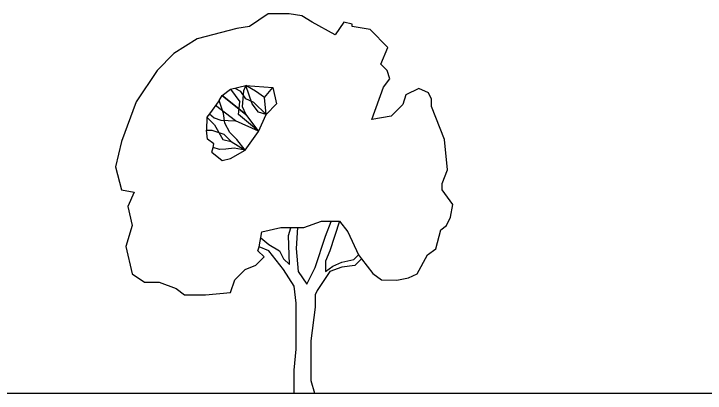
# Model space of a CAD drawing. Header units: millimetres. Extents: x 87938 to 265635, y 330093 to 434310.
# Drawn here: x 141173 to 154662, y 397805 to 405205 of the extents above; entities that cross this region are included whole.
import ezdxf

# ---------------------------------------------------------------- set-up
doc = ezdxf.new("R2010")
doc.units = ezdxf.units.MM
doc.layers.add('www.cad-blocks.net', color=7, linetype='Continuous')

# ---------------------------------------------------------------- blocks, each defined once
blk = doc.blocks.new('A$C7A6D71BE')
for p, q in [((2984, 7400), (2617, 7155)), ((3392, 7400), (2984, 7400)), ((3639, 7360), (3392, 7400)), ((3843, 7237), (3639, 7360)), ((2617, 7155), (2371, 7114)), ((4292, 6992), (3843, 7237)), ((4457, 7237), (4292, 6992)), ((4619, 7196), (4457, 7237)), ((4619, 7155), (4619, 7196)), ((4971, 7097), (4619, 7155)), ((2371, 7114), (1594, 6910)), ((5314, 6746), (4971, 7097)), ((1594, 6910), (1144, 6624)), ((5179, 6421), (5314, 6746)), ((1144, 6624), (818, 6297)), ((5304, 6295), (5179, 6421)), ((818, 6297), (408, 5683)), ((5356, 6133), (5304, 6295)), ((5232, 5970), (5356, 6133)), ((2248, 5929), (2547, 6003)), ((2451, 5887), (2337, 5946)), ((2547, 6003), (2501, 5895)), ((2671, 5642), (2547, 6003)), ((2547, 6003), (3071, 5962)), ((2737, 5893), (2547, 6003)), ((2547, 6003), (2557, 5989)), ((2908, 5768), (3071, 5962)), ((3071, 5962), (3147, 5642)), ((5005, 5340), (5232, 5970)), ((5921, 5945), (5671, 5819)), ((6109, 5861), (5921, 5945)), ((2024, 5710), (2085, 5805)), ((2085, 5805), (2248, 5929)), ((2085, 5805), (2548, 5438)), ((2548, 5438), (2085, 5805)), ((2248, 5929), (2426, 5683)), ((2547, 5745), (2451, 5887)), ((2501, 5895), (2472, 5590)), ((2908, 5768), (2737, 5893)), ((5671, 5819), (5609, 5630)), ((6171, 5735), (6109, 5861)), ((408, 5683), (122, 4907)), ((2024, 5710), (1835, 5451)), ((2111, 5456), (2024, 5710)), ((2404, 5439), (2426, 5683)), ((2701, 5673), (2547, 5745)), ((2943, 5438), (2701, 5673)), ((2943, 5438), (2908, 5768)), ((6171, 5590), (6171, 5735)), ((2344, 5316), (1951, 5614)), ((2472, 5590), (2548, 5438)), ((2793, 5479), (2671, 5642)), ((3147, 5642), (2943, 5438)), ((5609, 5630), (5379, 5402)), ((6419, 4948), (6171, 5590)), ((1835, 5451), (1782, 5387)), ((1835, 5451), (1928, 5371)), ((2136, 5266), (2111, 5456)), ((2793, 5111), (2404, 5439)), ((2548, 5438), (2790, 5108)), ((2790, 5108), (2943, 5438)), ((2943, 5438), (2793, 5479)), ((5379, 5402), (5005, 5340)), ((1782, 5387), (1776, 5128)), ((1782, 5387), (1935, 5234)), ((1928, 5371), (2056, 5325)), ((2056, 5325), (2344, 5316)), ((2236, 5087), (2136, 5266)), ((2793, 5111), (2344, 5316)), ((1795, 4958), (1776, 5128)), ((1776, 5128), (1883, 5128)), ((1883, 5128), (2116, 5053)), ((1935, 5234), (2097, 4948)), ((2116, 5053), (2262, 4907)), ((2372, 4948), (2236, 5087)), ((2534, 4742), (2790, 5108)), ((122, 4907), (0, 4416)), ((1921, 4865), (1795, 4958)), ((1908, 4795), (1921, 4865)), ((2097, 4948), (2262, 4907)), ((2262, 4907), (2534, 4742)), ((2534, 4742), (2372, 4948)), ((6484, 4359), (6419, 4948)), ((1880, 4702), (1908, 4795)), ((2034, 4757), (1908, 4795)), ((2155, 4763), (2034, 4757)), ((2321, 4780), (2155, 4763)), ((2248, 4580), (2534, 4742)), ((2534, 4742), (2321, 4780)), ((1880, 4702), (2085, 4539)), ((2085, 4539), (2248, 4580)), ((0, 4416), (122, 3967)), ((6378, 4089), (6484, 4359)), ((6378, 3967), (6378, 4089)), ((122, 3967), (367, 3924)), ((367, 3924), (245, 3639)), ((6582, 3680), (6378, 3967)), ((6542, 3435), (6582, 3680)), ((245, 3639), (327, 3272)), ((6460, 3272), (6542, 3435)), ((327, 3272), (204, 2862)), ((3680, 3231), (4024, 3359)), ((4024, 3359), (4374, 3353)), ((4102, 3066), (4208, 3352)), ((4374, 3353), (4184, 2780)), ((4374, 3353), (4538, 3149)), ((6350, 3188), (6460, 3272)), ((2804, 2852), (2861, 3149)), ((2861, 3149), (3229, 3231)), ((3229, 3231), (3680, 3231)), ((3379, 3078), (3423, 3224)), ((3551, 3229), (3529, 2821)), ((4538, 3149), (4742, 2698)), ((6256, 2817), (6350, 3188)), ((2836, 3032), (2998, 2902)), ((3400, 2508), (3379, 3078)), ((3898, 2452), (4102, 3066)), ((204, 2862), (327, 2331)), ((2780, 2780), (2804, 2852)), ((2998, 2780), (2804, 2852)), ((2998, 2902), (3203, 2780)), ((2902, 2657), (2780, 2780)), ((3284, 2413), (2998, 2780)), ((3203, 2780), (3281, 2620)), ((3529, 2821), (3570, 2372)), ((4184, 2780), (4102, 2575)), ((4651, 2607), (4742, 2698)), ((4742, 2698), (4801, 2618)), ((5886, 2331), (6091, 2698)), ((6091, 2698), (6256, 2817)), ((2739, 2495), (2902, 2657)), ((3281, 2620), (3400, 2508)), ((4102, 2575), (4102, 2371)), ((4416, 2557), (4651, 2607)), ((4801, 2618), (4674, 2493)), ((4801, 2618), (5024, 2337)), ((2534, 2413), (2739, 2495)), ((3734, 2125), (3898, 2452)), ((4102, 2371), (4242, 2479)), ((4422, 2460), (4184, 2371)), ((4242, 2479), (4416, 2557)), ((4674, 2493), (4422, 2460)), ((327, 2331), (572, 2168)), ((2330, 2209), (2534, 2413)), ((3489, 2086), (3284, 2413)), ((3570, 2372), (3734, 2125)), ((4184, 2371), (3939, 2003)), ((5024, 2337), (5191, 2209)), ((5723, 2250), (5886, 2331)), ((572, 2168), (858, 2168)), ((858, 2168), (1185, 2044)), ((2248, 1962), (2330, 2209)), ((5191, 2209), (5492, 2207)), ((5492, 2207), (5723, 2250)), ((1185, 2044), (1349, 1921)), ((3529, 1758), (3489, 2086)), ((1349, 1921), (1758, 1921)), ((1758, 1921), (2248, 1962)), ((3939, 2003), (3898, 1921)), ((3898, 1921), (3898, 1676)), ((3529, 858), (3529, 1758)), ((3898, 1676), (3816, 1022)), ((3816, 1022), (3816, 245)), ((3489, 451), (3529, 858)), ((3489, 0), (3489, 451)), ((3816, 245), (3885, 0))]:
    blk.add_line(p, q)
blk = doc.blocks.new('A$C11EA01BF')
blk.add_blockref('A$C7A6D71BE', (0, 0))
blk = doc.blocks.new('format')
at = {"layer": 'www.cad-blocks.net', "color": 155, "true_color": 0x546d8e}
blk.add_line((102854, 397805), (265635, 397805), dxfattribs=at)

msp = doc.modelspace()

# ---------------------------------------------------------------- block references
msp.add_blockref('A$C11EA01BF', (143154, 397805))
at = {"layer": 'www.cad-blocks.net'}
msp.add_blockref('format', (0, 0), dxfattribs=at)

doc.saveas('drawing.dxf')
